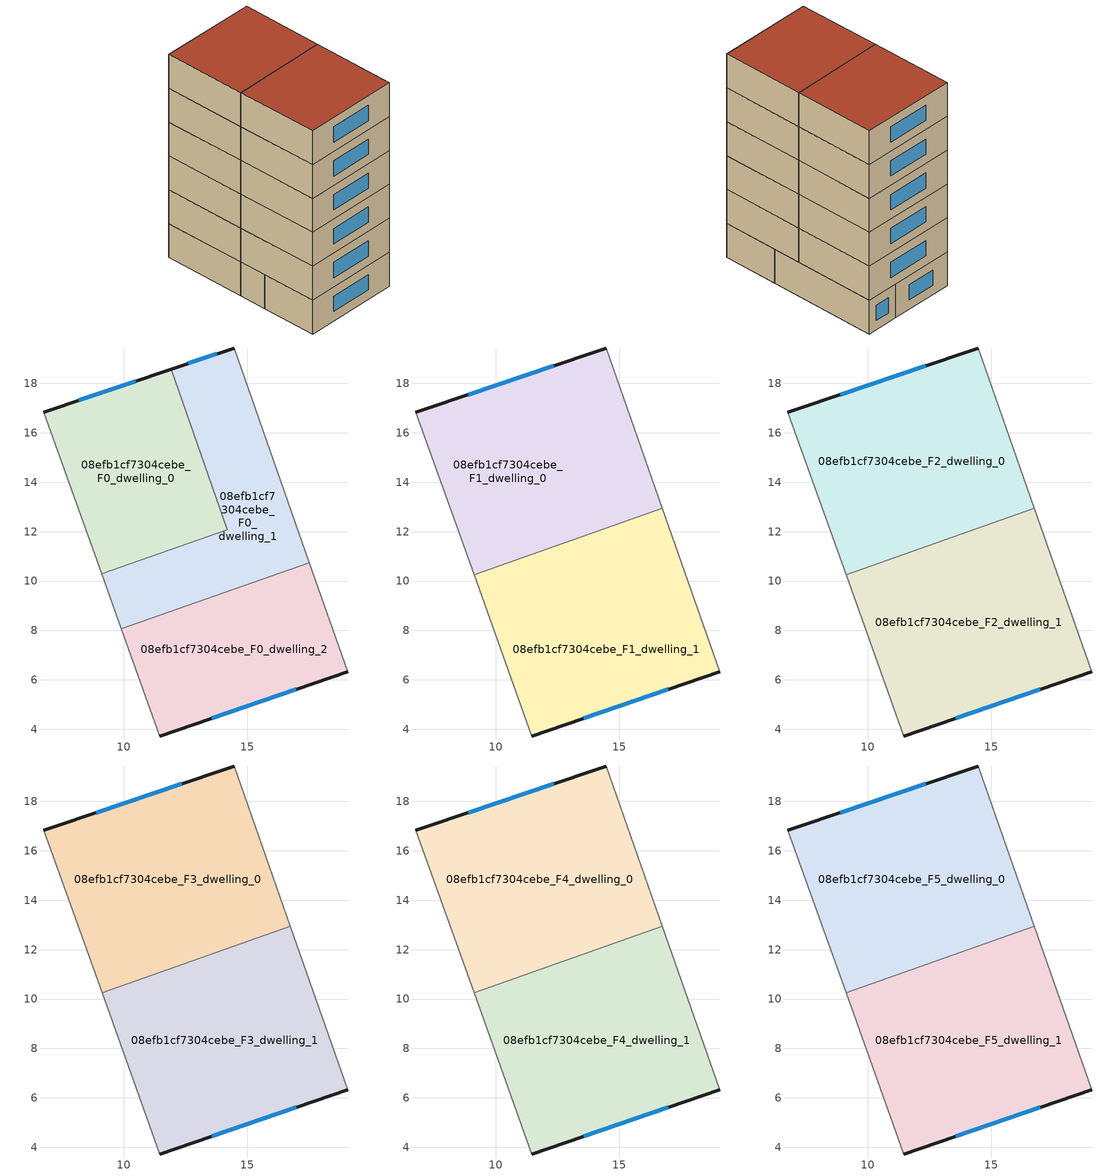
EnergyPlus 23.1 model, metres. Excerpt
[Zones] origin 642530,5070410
08efb1cf7304cebe_F0_dwelling_0
 floor ground (EU_floor_Construction): 11.9,18.57 14.19,12.07 9.1,10.28 6.75,16.84 z0
 wall outside (EU_wall_Construction): 11.9,18.57 6.75,16.84 z0:3
 wall adiabatic (EU_wall_Construction): 6.75,16.84 9.1,10.28 z0:3
 wall to 08efb1cf7304cebe_F0_dwelling_1 (EU_wall_Construction): 9.1,10.28 14.19,12.07 11.9,18.57 z0:3
 window (EU_Window_Construction): 10.49,18.09 8.17,17.31 z0.83:2.17
08efb1cf7304cebe_F0_dwelling_1
 floor ground (EU_floor_Construction): 14.46,19.43 17.51,10.75 9.89,8.08 9.1,10.28 14.19,12.07 11.9,18.57 z0
 wall outside (EU_wall_Construction): 14.46,19.43 11.9,18.57 z0:3
 wall adiabatic (EU_wall_Construction): 17.51,10.75 14.46,19.43 / 9.1,10.28 9.89,8.08 z0:3
 wall to 08efb1cf7304cebe_F0_dwelling_2 (EU_wall_Construction): 9.89,8.08 17.51,10.75 z0:3
 window (EU_Window_Construction): 13.76,19.2 12.61,18.81 z0.83:2.17
08efb1cf7304cebe_F0_dwelling_2
 floor ground (EU_floor_Construction): 17.51,10.75 19.06,6.32 11.45,3.72 9.89,8.08 z0
 wall outside (EU_wall_Construction): 11.45,3.72 19.06,6.32 z0:3
 wall adiabatic (EU_wall_Construction): 19.06,6.32 17.51,10.75 / 9.89,8.08 11.45,3.72 z0:3
 window (EU_Window_Construction): 13.55,4.44 16.97,5.61 z0.83:2.17
08efb1cf7304cebe_F1_dwelling_0
 floor to 08efb1cf7304cebe_F0_dwelling_0 (EU_floor_Construction): 11.9,18.57 14.19,12.07 9.1,10.28 6.75,16.84 z3
 floor to 08efb1cf7304cebe_F0_dwelling_1 (EU_floor_Construction): 14.46,19.43 16.74,12.94 9.11,10.26 9.1,10.28 14.19,12.07 11.9,18.57 z3
 wall outside (EU_wall_Construction): 14.46,19.43 6.75,16.84 z3:6
 wall adiabatic (EU_wall_Construction): 16.74,12.94 14.46,19.43 / 6.75,16.84 9.11,10.26 z3:6
 wall to 08efb1cf7304cebe_F1_dwelling_1 (EU_wall_Construction): 9.11,10.26 16.74,12.94 z3:6
 window (EU_Window_Construction): 12.34,18.72 8.87,17.55 z3.83:5.17
08efb1cf7304cebe_F1_dwelling_1
 floor to 08efb1cf7304cebe_F0_dwelling_1 (EU_floor_Construction): 16.74,12.94 17.51,10.75 9.89,8.08 9.11,10.26 z3
 floor to 08efb1cf7304cebe_F0_dwelling_2 (EU_floor_Construction): 17.51,10.75 19.06,6.32 11.45,3.72 9.89,8.08 z3
 wall outside (EU_wall_Construction): 11.45,3.72 19.06,6.32 z3:6
 wall adiabatic (EU_wall_Construction): 19.06,6.32 16.74,12.94 / 9.11,10.26 11.45,3.72 z3:6
 window (EU_Window_Construction): 13.55,4.44 16.97,5.61 z3.83:5.17
08efb1cf7304cebe_F2_dwelling_0
 floor to 08efb1cf7304cebe_F1_dwelling_0 (EU_floor_Construction): 14.46,19.43 16.74,12.94 9.11,10.26 6.75,16.84 z6
 wall outside (EU_wall_Construction): 14.46,19.43 6.75,16.84 z6:9
 wall adiabatic (EU_wall_Construction): 16.74,12.94 14.46,19.43 / 6.75,16.84 9.11,10.26 z6:9
 wall to 08efb1cf7304cebe_F2_dwelling_1 (EU_wall_Construction): 9.11,10.26 16.74,12.94 z6:9
 window (EU_Window_Construction): 12.34,18.72 8.87,17.55 z6.83:8.17
08efb1cf7304cebe_F2_dwelling_1
 floor to 08efb1cf7304cebe_F1_dwelling_1 (EU_floor_Construction): 16.74,12.94 19.06,6.32 11.45,3.72 9.11,10.26 z6
 wall outside (EU_wall_Construction): 11.45,3.72 19.06,6.32 z6:9
 wall adiabatic (EU_wall_Construction): 19.06,6.32 16.74,12.94 / 9.11,10.26 11.45,3.72 z6:9
 window (EU_Window_Construction): 13.55,4.44 16.97,5.61 z6.83:8.17
08efb1cf7304cebe_F3_dwelling_0
 floor to 08efb1cf7304cebe_F2_dwelling_0 (EU_floor_Construction): 14.46,19.43 16.74,12.94 9.11,10.26 6.75,16.84 z9
 wall outside (EU_wall_Construction): 14.46,19.43 6.75,16.84 z9:12
 wall adiabatic (EU_wall_Construction): 16.74,12.94 14.46,19.43 / 6.75,16.84 9.11,10.26 z9:12
 wall to 08efb1cf7304cebe_F3_dwelling_1 (EU_wall_Construction): 9.11,10.26 16.74,12.94 z9:12
 window (EU_Window_Construction): 12.34,18.72 8.87,17.55 z9.83:11.17
08efb1cf7304cebe_F3_dwelling_1
 floor to 08efb1cf7304cebe_F2_dwelling_1 (EU_floor_Construction): 16.74,12.94 19.06,6.32 11.45,3.72 9.11,10.26 z9
 wall outside (EU_wall_Construction): 11.45,3.72 19.06,6.32 z9:12
 wall adiabatic (EU_wall_Construction): 19.06,6.32 16.74,12.94 / 9.11,10.26 11.45,3.72 z9:12
 window (EU_Window_Construction): 13.55,4.44 16.97,5.61 z9.83:11.17
08efb1cf7304cebe_F4_dwelling_0
 floor to 08efb1cf7304cebe_F3_dwelling_0 (EU_floor_Construction): 14.46,19.43 16.74,12.94 9.11,10.26 6.75,16.84 z12
 wall outside (EU_wall_Construction): 14.46,19.43 6.75,16.84 z12:15
 wall adiabatic (EU_wall_Construction): 16.74,12.94 14.46,19.43 / 6.75,16.84 9.11,10.26 z12:15
 wall to 08efb1cf7304cebe_F4_dwelling_1 (EU_wall_Construction): 9.11,10.26 16.74,12.94 z12:15
 window (EU_Window_Construction): 12.34,18.72 8.87,17.55 z12.83:14.17
08efb1cf7304cebe_F4_dwelling_1
 floor to 08efb1cf7304cebe_F3_dwelling_1 (EU_floor_Construction): 16.74,12.94 19.06,6.32 11.45,3.72 9.11,10.26 z12
 wall outside (EU_wall_Construction): 11.45,3.72 19.06,6.32 z12:15
 wall adiabatic (EU_wall_Construction): 19.06,6.32 16.74,12.94 / 9.11,10.26 11.45,3.72 z12:15
 window (EU_Window_Construction): 13.55,4.44 16.97,5.61 z12.83:14.17
08efb1cf7304cebe_F5_dwelling_0
 floor to 08efb1cf7304cebe_F4_dwelling_0 (EU_floor_Construction): 14.46,19.43 16.74,12.94 9.11,10.26 6.75,16.84 z15
 wall outside (EU_wall_Construction): 14.46,19.43 6.75,16.84 z15:18
 wall adiabatic (EU_wall_Construction): 16.74,12.94 14.46,19.43 / 6.75,16.84 9.11,10.26 z15:18
 wall to 08efb1cf7304cebe_F5_dwelling_1 (EU_wall_Construction): 9.11,10.26 16.74,12.94 z15:18
 window (EU_Window_Construction): 12.34,18.72 8.87,17.55 z15.83:17.17
 roof outside (EU_roof_Construction): 16.74,12.94 14.46,19.43 6.75,16.84 9.11,10.26 z18
08efb1cf7304cebe_F5_dwelling_1
 floor to 08efb1cf7304cebe_F4_dwelling_1 (EU_floor_Construction): 16.74,12.94 19.06,6.32 11.45,3.72 9.11,10.26 z15
 wall outside (EU_wall_Construction): 11.45,3.72 19.06,6.32 z15:18
 wall adiabatic (EU_wall_Construction): 19.06,6.32 16.74,12.94 / 9.11,10.26 11.45,3.72 z15:18
 window (EU_Window_Construction): 13.55,4.44 16.97,5.61 z15.83:17.17
 roof outside (EU_roof_Construction): 19.06,6.32 16.74,12.94 9.11,10.26 11.45,3.72 z18
[Building]
EU S2 Campaign: North Axis=0; Terrain=City; Solar Distribution=FullExterior
[Site:Location]
Lyon-Bron: Latitude=45.75; Longitude=5; Time Zone=1; Elevation=198
[SizingPeriod:WeatherFileDays]
AnnualSizingPeriod: Begin Month=1; Begin Day of Month=1; End Month=12; End Day of Month=31; Day of Week for Start Day=Monday; Use Weather File Daylight Saving Period=No; Use Weather File Rain and Snow Indicators=No
[MATERIAL]
EU_InternalMass_Material: Roughness=MediumRough; Thickness=0.1; Conductivity=1; Density=1800; Specific Heat=900; Thermal Absorptance=0.9; Solar Absorptance=0.7; Visible Absorptance=0.7
[MATERIAL:NOMASS] Roughness=MediumRough; Thermal Absorptance=0.9; Solar Absorptance=0.7; Visible Absorptance=0.7
Name | Thermal Resistance
EU_wall_NoMass | 0.87146
EU_roof_NoMass | 0.842276
EU_floor_NoMass | 0.496999
[WINDOWMATERIAL:SIMPLEGLAZINGSYSTEM]
EU_Window_SimpleGlazing: UFactor=2.2525; Solar Heat Gain Coefficient=0.76; Visible Transmittance=0.76
[CONSTRUCTION]
EU_wall_Construction: EU_wall_NoMass
EU_roof_Construction: EU_roof_NoMass
EU_floor_Construction: EU_floor_NoMass
EU_Window_Construction: EU_Window_SimpleGlazing
EU_InternalMass_Construction: EU_InternalMass_Material
[ZONE] Type=1; Multiplier=1; Ceiling Height=autocalculate; Floor Area=autocalculate; Part of Total Floor Area=Yes
Name | Volume
08efb1cf7304cebe_F0_dwelling_0 | 112.461
08efb1cf7304cebe_F1_dwelling_0 | 168.703
08efb1cf7304cebe_F2_dwelling_0; 08efb1cf7304cebe_F3_dwelling_0; 08efb1cf7304cebe_F4_dwelling_0; 08efb1cf7304cebe_F5_dwelling_0 | 168.708
08efb1cf7304cebe_F0_dwelling_1 | 112.477
08efb1cf7304cebe_F1_dwelling_1 | 168.702
08efb1cf7304cebe_F2_dwelling_1; 08efb1cf7304cebe_F3_dwelling_1; 08efb1cf7304cebe_F4_dwelling_1; 08efb1cf7304cebe_F5_dwelling_1 | 168.706
08efb1cf7304cebe_F0_dwelling_2 | 112.469
[INTERNALMASS] Construction=EU_InternalMass_Construction
Name | Zone or ZoneList | Surface Area
08efb1cf7304cebe_F0_dwelling_0_EU_InternalMass | 08efb1cf7304cebe_F0_dwelling_0 | 37.4881
08efb1cf7304cebe_F0_dwelling_1_EU_InternalMass | 08efb1cf7304cebe_F0_dwelling_1 | 37.492
08efb1cf7304cebe_F0_dwelling_2_EU_InternalMass | 08efb1cf7304cebe_F0_dwelling_2 | 37.4878
08efb1cf7304cebe_F1_dwelling_0_EU_InternalMass | 08efb1cf7304cebe_F1_dwelling_0 | 56.234
08efb1cf7304cebe_F1_dwelling_1_EU_InternalMass | 08efb1cf7304cebe_F1_dwelling_1 | 56.2335
08efb1cf7304cebe_F2_dwelling_0_EU_InternalMass | 08efb1cf7304cebe_F2_dwelling_0 | 56.234
08efb1cf7304cebe_F2_dwelling_1_EU_InternalMass | 08efb1cf7304cebe_F2_dwelling_1 | 56.2335
08efb1cf7304cebe_F3_dwelling_0_EU_InternalMass | 08efb1cf7304cebe_F3_dwelling_0 | 56.234
08efb1cf7304cebe_F3_dwelling_1_EU_InternalMass | 08efb1cf7304cebe_F3_dwelling_1 | 56.2335
08efb1cf7304cebe_F4_dwelling_0_EU_InternalMass | 08efb1cf7304cebe_F4_dwelling_0 | 56.234
08efb1cf7304cebe_F4_dwelling_1_EU_InternalMass | 08efb1cf7304cebe_F4_dwelling_1 | 56.2335
08efb1cf7304cebe_F5_dwelling_0_EU_InternalMass | 08efb1cf7304cebe_F5_dwelling_0 | 56.234
08efb1cf7304cebe_F5_dwelling_1_EU_InternalMass | 08efb1cf7304cebe_F5_dwelling_1 | 56.2335
[OTHEREQUIPMENT] Fuel Type=Electricity; Design Level Calculation Method=Watts/Area; Power per Zone Floor Area=1; Fraction Latent=0; Fraction Radiant=0; Fraction Lost=0; Carbon Dioxide Generation Rate=0; EndUse Subcategory=EU_Step8_InternalGains
Name | Zone or ZoneList or Space or SpaceList | Schedule
EU_Step8_InternalGain_08efb1cf7304cebe_F0_dwelling_0_f000 | 08efb1cf7304cebe_F0_dwelling_0 | EU_Step8_GainSchedule_08efb1cf7304cebe_F0_dwelling_0_f000
EU_Step8_InternalGain_08efb1cf7304cebe_F0_dwelling_1_f000 | 08efb1cf7304cebe_F0_dwelling_1 | EU_Step8_GainSchedule_08efb1cf7304cebe_F0_dwelling_1_f000
EU_Step8_InternalGain_08efb1cf7304cebe_F0_dwelling_2_f000 | 08efb1cf7304cebe_F0_dwelling_2 | EU_Step8_GainSchedule_08efb1cf7304cebe_F0_dwelling_2_f000
EU_Step8_InternalGain_08efb1cf7304cebe_F1_dwelling_0_f000 | 08efb1cf7304cebe_F1_dwelling_0 | EU_Step8_GainSchedule_08efb1cf7304cebe_F1_dwelling_0_f000
EU_Step8_InternalGain_08efb1cf7304cebe_F1_dwelling_1_f000 | 08efb1cf7304cebe_F1_dwelling_1 | EU_Step8_GainSchedule_08efb1cf7304cebe_F1_dwelling_1_f000
EU_Step8_InternalGain_08efb1cf7304cebe_F2_dwelling_0_f000 | 08efb1cf7304cebe_F2_dwelling_0 | EU_Step8_GainSchedule_08efb1cf7304cebe_F2_dwelling_0_f000
EU_Step8_InternalGain_08efb1cf7304cebe_F2_dwelling_1_f000 | 08efb1cf7304cebe_F2_dwelling_1 | EU_Step8_GainSchedule_08efb1cf7304cebe_F2_dwelling_1_f000
EU_Step8_InternalGain_08efb1cf7304cebe_F3_dwelling_0_f000 | 08efb1cf7304cebe_F3_dwelling_0 | EU_Step8_GainSchedule_08efb1cf7304cebe_F3_dwelling_0_f000
EU_Step8_InternalGain_08efb1cf7304cebe_F3_dwelling_1_f000 | 08efb1cf7304cebe_F3_dwelling_1 | EU_Step8_GainSchedule_08efb1cf7304cebe_F3_dwelling_1_f000
EU_Step8_InternalGain_08efb1cf7304cebe_F4_dwelling_0_f000 | 08efb1cf7304cebe_F4_dwelling_0 | EU_Step8_GainSchedule_08efb1cf7304cebe_F4_dwelling_0_f000
EU_Step8_InternalGain_08efb1cf7304cebe_F4_dwelling_1_f000 | 08efb1cf7304cebe_F4_dwelling_1 | EU_Step8_GainSchedule_08efb1cf7304cebe_F4_dwelling_1_f000
EU_Step8_InternalGain_08efb1cf7304cebe_F5_dwelling_0_f000 | 08efb1cf7304cebe_F5_dwelling_0 | EU_Step8_GainSchedule_08efb1cf7304cebe_F5_dwelling_0_f000
EU_Step8_InternalGain_08efb1cf7304cebe_F5_dwelling_1_f000 | 08efb1cf7304cebe_F5_dwelling_1 | EU_Step8_GainSchedule_08efb1cf7304cebe_F5_dwelling_1_f000
[ZONEVENTILATION:DESIGNFLOWRATE] Schedule=EU_AlwaysOn; Design Flow Rate Calculation Method=AirChanges/Hour; Air Changes per Hour=0.425; Ventilation Type=Natural; Fan Pressure Rise=0; Fan Total Efficiency=1; Constant Term Coefficient=1; Temperature Term Coefficient=0; Velocity Term Coefficient=0; Velocity Squared Term Coefficient=0; Minimum Indoor Temperature=-100; Maximum Indoor Temperature=100; Delta Temperature=-100; Minimum Outdoor Temperature=-100; Maximum Outdoor Temperature=100; Maximum Wind Speed=40
Name | Zone or ZoneList or Space or SpaceList
EU_ConstantAir_08efb1cf7304cebe_F0_dwelling_0 | 08efb1cf7304cebe_F0_dwelling_0
EU_ConstantAir_08efb1cf7304cebe_F0_dwelling_1 | 08efb1cf7304cebe_F0_dwelling_1
EU_ConstantAir_08efb1cf7304cebe_F0_dwelling_2 | 08efb1cf7304cebe_F0_dwelling_2
EU_ConstantAir_08efb1cf7304cebe_F1_dwelling_0 | 08efb1cf7304cebe_F1_dwelling_0
EU_ConstantAir_08efb1cf7304cebe_F1_dwelling_1 | 08efb1cf7304cebe_F1_dwelling_1
EU_ConstantAir_08efb1cf7304cebe_F2_dwelling_0 | 08efb1cf7304cebe_F2_dwelling_0
EU_ConstantAir_08efb1cf7304cebe_F2_dwelling_1 | 08efb1cf7304cebe_F2_dwelling_1
EU_ConstantAir_08efb1cf7304cebe_F3_dwelling_0 | 08efb1cf7304cebe_F3_dwelling_0
EU_ConstantAir_08efb1cf7304cebe_F3_dwelling_1 | 08efb1cf7304cebe_F3_dwelling_1
EU_ConstantAir_08efb1cf7304cebe_F4_dwelling_0 | 08efb1cf7304cebe_F4_dwelling_0
EU_ConstantAir_08efb1cf7304cebe_F4_dwelling_1 | 08efb1cf7304cebe_F4_dwelling_1
EU_ConstantAir_08efb1cf7304cebe_F5_dwelling_0 | 08efb1cf7304cebe_F5_dwelling_0
EU_ConstantAir_08efb1cf7304cebe_F5_dwelling_1 | 08efb1cf7304cebe_F5_dwelling_1
[HVACTEMPLATE:THERMOSTAT] Constant Heating Setpoint=20; Constant Cooling Setpoint=50
EU_HeatOnly_08efb1cf7304cebe_F0_dwelling_0; EU_HeatOnly_08efb1cf7304cebe_F0_dwelling_1; EU_HeatOnly_08efb1cf7304cebe_F0_dwelling_2; EU_HeatOnly_08efb1cf7304cebe_F1_dwelling_0; EU_HeatOnly_08efb1cf7304cebe_F1_dwelling_1; EU_HeatOnly_08efb1cf7304cebe_F2_dwelling_0; EU_HeatOnly_08efb1cf7304cebe_F2_dwelling_1; EU_HeatOnly_08efb1cf7304cebe_F3_dwelling_0; EU_HeatOnly_08efb1cf7304cebe_F3_dwelling_1; EU_HeatOnly_08efb1cf7304cebe_F4_dwelling_0; EU_HeatOnly_08efb1cf7304cebe_F4_dwelling_1; EU_HeatOnly_08efb1cf7304cebe_F5_dwelling_0; EU_HeatOnly_08efb1cf7304cebe_F5_dwelling_1
[HVACTEMPLATE:ZONE:IDEALLOADSAIRSYSTEM] System Availability Schedule=EU_AlwaysOn; Maximum Heating Supply Air Temperature=50; Minimum Cooling Supply Air Temperature=13; Maximum Heating Supply Air Humidity Ratio=0.0156; Minimum Cooling Supply Air Humidity Ratio=0.0077; Heating Limit=NoLimit; Cooling Limit=NoLimit; Heating Availability Schedule=EU_AlwaysOn; Cooling Availability Schedule=EU_CoolingOff; Dehumidification Control Type=ConstantSensibleHeatRatio; Cooling Sensible Heat Ratio=0.7; Dehumidification Setpoint=60; Humidification Control Type=None; Humidification Setpoint=30; Outdoor Air Method=None; Outdoor Air Flow Rate per Person=0.00944; Outdoor Air Flow Rate per Zone Floor Area=0; Outdoor Air Flow Rate per Zone=0; Demand Controlled Ventilation Type=None; Outdoor Air Economizer Type=NoEconomizer; Heat Recovery Type=None; Sensible Heat Recovery Effectiveness=0.7; Latent Heat Recovery Effectiveness=0.65
Name | Template Thermostat
08efb1cf7304cebe_F0_dwelling_0 | EU_HeatOnly_08efb1cf7304cebe_F0_dwelling_0
08efb1cf7304cebe_F0_dwelling_1 | EU_HeatOnly_08efb1cf7304cebe_F0_dwelling_1
08efb1cf7304cebe_F0_dwelling_2 | EU_HeatOnly_08efb1cf7304cebe_F0_dwelling_2
08efb1cf7304cebe_F1_dwelling_0 | EU_HeatOnly_08efb1cf7304cebe_F1_dwelling_0
08efb1cf7304cebe_F1_dwelling_1 | EU_HeatOnly_08efb1cf7304cebe_F1_dwelling_1
08efb1cf7304cebe_F2_dwelling_0 | EU_HeatOnly_08efb1cf7304cebe_F2_dwelling_0
08efb1cf7304cebe_F2_dwelling_1 | EU_HeatOnly_08efb1cf7304cebe_F2_dwelling_1
08efb1cf7304cebe_F3_dwelling_0 | EU_HeatOnly_08efb1cf7304cebe_F3_dwelling_0
08efb1cf7304cebe_F3_dwelling_1 | EU_HeatOnly_08efb1cf7304cebe_F3_dwelling_1
08efb1cf7304cebe_F4_dwelling_0 | EU_HeatOnly_08efb1cf7304cebe_F4_dwelling_0
08efb1cf7304cebe_F4_dwelling_1 | EU_HeatOnly_08efb1cf7304cebe_F4_dwelling_1
08efb1cf7304cebe_F5_dwelling_0 | EU_HeatOnly_08efb1cf7304cebe_F5_dwelling_0
08efb1cf7304cebe_F5_dwelling_1 | EU_HeatOnly_08efb1cf7304cebe_F5_dwelling_1
[SIZING:ZONE] Zone Cooling Design Supply Air Temperature Input Method=SupplyAirTemperature; Zone Cooling Design Supply Air Temperature=13; Zone Heating Design Supply Air Temperature Input Method=SupplyAirTemperature; Zone Heating Design Supply Air Temperature=50; Zone Cooling Design Supply Air Humidity Ratio=0.008; Zone Heating Design Supply Air Humidity Ratio=0.008; Cooling Design Air Flow Method=DesignDay; Cooling Design Air Flow Rate=0; Cooling Minimum Air Flow per Zone Floor Area=0.000762; Cooling Minimum Air Flow=0; Cooling Minimum Air Flow Fraction=0.2; Heating Design Air Flow Method=DesignDay; Heating Design Air Flow Rate=0; Heating Maximum Air Flow per Zone Floor Area=0.002032; Heating Maximum Air Flow=0.141576; Heating Maximum Air Flow Fraction=0.3; Account for Dedicated Outdoor Air System=No; Dedicated Outdoor Air System Control Strategy=NeutralSupplyAir; Dedicated Outdoor Air Low Setpoint Temperature for Design=autosize; Dedicated Outdoor Air High Setpoint Temperature for Design=autosize; Zone Load Sizing Method=Sensible Load Only No Latent Load; Zone Latent Cooling Design Supply Air Humidity Ratio Input Method=HumidityRatioDifference; Zone Cooling Design Supply Air Humidity Ratio Difference=0.005; Zone Latent Heating Design Supply Air Humidity Ratio Input Method=HumidityRatioDifference; Zone Humidification Design Supply Air Humidity Ratio Difference=0.005
08efb1cf7304cebe_F0_dwelling_0; 08efb1cf7304cebe_F0_dwelling_1; 08efb1cf7304cebe_F0_dwelling_2; 08efb1cf7304cebe_F1_dwelling_0; 08efb1cf7304cebe_F1_dwelling_1; 08efb1cf7304cebe_F2_dwelling_0; 08efb1cf7304cebe_F2_dwelling_1; 08efb1cf7304cebe_F3_dwelling_0; 08efb1cf7304cebe_F3_dwelling_1; 08efb1cf7304cebe_F4_dwelling_0; 08efb1cf7304cebe_F4_dwelling_1; 08efb1cf7304cebe_F5_dwelling_0; 08efb1cf7304cebe_F5_dwelling_1
[SCHEDULE:CONSTANT]
Name | Hourly Value
EU_AlwaysOn | 1
EU_CoolingOff | 0
[SCHEDULE:FILE] Column Number=1; Rows to Skip at Top=0; Number of Hours of Data=8760; Column Separator=Comma; Interpolate to Timestep=No; Minutes per Item=60; Adjust Schedule for Daylight Savings=Yes
Name | File
EU_Step8_GainSchedule_08efb1cf7304cebe_F0_dwelling_0_f000 | ../../schedules/08efb1cf7304cebe/08efb1cf7304cebe_F0_dwelling_0_f000_gain.csv
EU_Step8_GainSchedule_08efb1cf7304cebe_F0_dwelling_1_f000 | ../../schedules/08efb1cf7304cebe/08efb1cf7304cebe_F0_dwelling_1_f000_gain.csv
EU_Step8_GainSchedule_08efb1cf7304cebe_F0_dwelling_2_f000 | ../../schedules/08efb1cf7304cebe/08efb1cf7304cebe_F0_dwelling_2_f000_gain.csv
EU_Step8_GainSchedule_08efb1cf7304cebe_F1_dwelling_0_f000 | ../../schedules/08efb1cf7304cebe/08efb1cf7304cebe_F1_dwelling_0_f000_gain.csv
EU_Step8_GainSchedule_08efb1cf7304cebe_F1_dwelling_1_f000 | ../../schedules/08efb1cf7304cebe/08efb1cf7304cebe_F1_dwelling_1_f000_gain.csv
EU_Step8_GainSchedule_08efb1cf7304cebe_F2_dwelling_0_f000 | ../../schedules/08efb1cf7304cebe/08efb1cf7304cebe_F2_dwelling_0_f000_gain.csv
EU_Step8_GainSchedule_08efb1cf7304cebe_F2_dwelling_1_f000 | ../../schedules/08efb1cf7304cebe/08efb1cf7304cebe_F2_dwelling_1_f000_gain.csv
EU_Step8_GainSchedule_08efb1cf7304cebe_F3_dwelling_0_f000 | ../../schedules/08efb1cf7304cebe/08efb1cf7304cebe_F3_dwelling_0_f000_gain.csv
EU_Step8_GainSchedule_08efb1cf7304cebe_F3_dwelling_1_f000 | ../../schedules/08efb1cf7304cebe/08efb1cf7304cebe_F3_dwelling_1_f000_gain.csv
EU_Step8_GainSchedule_08efb1cf7304cebe_F4_dwelling_0_f000 | ../../schedules/08efb1cf7304cebe/08efb1cf7304cebe_F4_dwelling_0_f000_gain.csv
EU_Step8_GainSchedule_08efb1cf7304cebe_F4_dwelling_1_f000 | ../../schedules/08efb1cf7304cebe/08efb1cf7304cebe_F4_dwelling_1_f000_gain.csv
EU_Step8_GainSchedule_08efb1cf7304cebe_F5_dwelling_0_f000 | ../../schedules/08efb1cf7304cebe/08efb1cf7304cebe_F5_dwelling_0_f000_gain.csv
EU_Step8_GainSchedule_08efb1cf7304cebe_F5_dwelling_1_f000 | ../../schedules/08efb1cf7304cebe/08efb1cf7304cebe_F5_dwelling_1_f000_gain.csv
